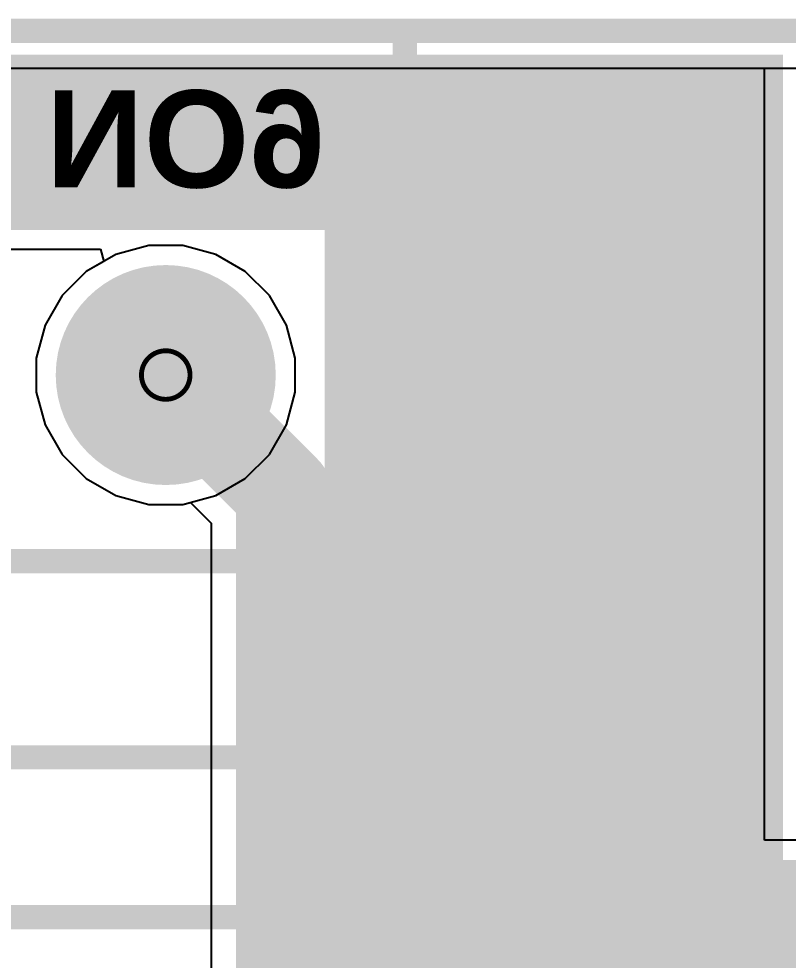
# Model space of a CAD drawing. Header units: inches. Extents: x -7 to 5163, y -3 to 5149.
# Drawn here: x 182.71 to 190.76, y 147.85 to 157.7 of the extents above; entities that cross this region are included whole.
import ezdxf

# ---------------------------------------------------------------- set-up
doc = ezdxf.new("R2010")
doc.units = ezdxf.units.IN
for name, color, linetype in [('Board Outline', 216, 'Continuous'), ('Bottom Layer', 5, 'Continuous'), ('Bottom Overlay', 54, 'Continuous'), ('Bottom Solder', 6, 'Continuous'), ('Drill Drawing', 1, 'Continuous'), ('GND', 76, 'Continuous'), ('Multi-Layer', 9, 'Continuous'), ('Pad Holes', 156, 'Continuous'), ('PWR', 16, 'Continuous'), ('Top Layer', 1, 'Continuous'), ('Top Overlay', 2, 'Continuous'), ('Top Solder', 216, 'Continuous')]:
    doc.layers.add(name, color=color, linetype=linetype)
doc.styles.add('Arial_Bold', font='', dxfattribs={"height": 0.2})
doc.styles.get('Arial_Bold').set_extended_font_data('Arial', bold=True)

# ---------------------------------------------------------------- blocks, each defined once
blk = doc.blocks.new('SRD_05VDC_SL_C_10')
at = {"layer": 'Top Overlay'}
for points in [[(10.501, 7.8, 0.254, 0.254, 0), (10.501, -7.8, 0.254, 0.254, 0)], [(-8.699, -7.8, 0.254, 0.254, 0), (10.5011, -7.8, 0.254, 0.254, 0)]]:
    blk.add_lwpolyline(points, format="xyseb", dxfattribs=at)
for points in [[(10.4375, -7.8, 0.127, 0.127, 1), (10.5645, -7.8, 0.127, 0.127, 1)], [(10.4376, -7.8, 0.127, 0.127, 1), (10.5646, -7.8, 0.127, 0.127, 1)]]:
    blk.add_lwpolyline(points, format="xyseb", close=True, dxfattribs=at)
blk = doc.blocks.new('XY301V_A_5_0_3P_46')
at = {"layer": 'Bottom Layer'}
h = blk.add_hatch(color=5, dxfattribs=at)
edge = h.paths.add_edge_path()
edge.add_arc((-5, 0), 1.1, 0, 360)
h = blk.add_hatch(color=5, dxfattribs=at)
edge = h.paths.add_edge_path()
edge.add_arc((0, 0), 1.1, 0, 360)
h = blk.add_hatch(color=5, dxfattribs=at)
edge = h.paths.add_edge_path()
edge.add_arc((5, 0), 1.1, 0, 360)
at = {"layer": 'Bottom Solder'}
h = blk.add_hatch(color=6, dxfattribs=at)
edge = h.paths.add_edge_path()
edge.add_arc((-5, 0), 1.1508, 0, 360)
h = blk.add_hatch(color=6, dxfattribs=at)
edge = h.paths.add_edge_path()
edge.add_arc((0, 0), 1.1508, 0, 360)
h = blk.add_hatch(color=6, dxfattribs=at)
edge = h.paths.add_edge_path()
edge.add_arc((5, 0), 1.1508, 0, 360)
at = {"layer": 'GND'}
h = blk.add_hatch(color=76, dxfattribs=at)
edge = h.paths.add_edge_path()
edge.add_arc((-5, 0), 1.1, 0, 360)
h = blk.add_hatch(color=76, dxfattribs=at)
edge = h.paths.add_edge_path()
edge.add_arc((0, 0), 1.1, 0, 360)
h = blk.add_hatch(color=76, dxfattribs=at)
edge = h.paths.add_edge_path()
edge.add_arc((5, 0), 1.1, 0, 360)
at = {"layer": 'Multi-Layer'}
h = blk.add_hatch(color=9, dxfattribs=at)
edge = h.paths.add_edge_path()
edge.add_arc((-5, 0), 1.1, 0, 360)
h = blk.add_hatch(color=9, dxfattribs=at)
edge = h.paths.add_edge_path()
edge.add_arc((0, 0), 1.1, 0, 360)
h = blk.add_hatch(color=9, dxfattribs=at)
edge = h.paths.add_edge_path()
edge.add_arc((5, 0), 1.1, 0, 360)
at = {"layer": 'Pad Holes'}
h = blk.add_hatch(color=7, dxfattribs=at)
edge = h.paths.add_edge_path()
edge.add_arc((-5, 0), 0.6, 0, 360)
h = blk.add_hatch(color=7, dxfattribs=at)
edge = h.paths.add_edge_path()
edge.add_arc((0, 0), 0.6, 0, 360)
h = blk.add_hatch(color=7, dxfattribs=at)
edge = h.paths.add_edge_path()
edge.add_arc((5, 0), 0.6, 0, 360)
at = {"layer": 'PWR'}
h = blk.add_hatch(color=16, dxfattribs=at)
edge = h.paths.add_edge_path()
edge.add_arc((-5, 0), 1.1, 0, 360)
h = blk.add_hatch(color=16, dxfattribs=at)
edge = h.paths.add_edge_path()
edge.add_arc((0, 0), 1.1, 0, 360)
h = blk.add_hatch(color=16, dxfattribs=at)
edge = h.paths.add_edge_path()
edge.add_arc((5, 0), 1.1, 0, 360)
at = {"layer": 'Top Layer'}
h = blk.add_hatch(color=1, dxfattribs=at)
edge = h.paths.add_edge_path()
edge.add_arc((-5, 0), 1.1, 0, 360)
h = blk.add_hatch(color=1, dxfattribs=at)
edge = h.paths.add_edge_path()
edge.add_arc((0, 0), 1.1, 0, 360)
h = blk.add_hatch(color=1, dxfattribs=at)
edge = h.paths.add_edge_path()
edge.add_arc((5, 0), 1.1, 0, 360)
at = {"layer": 'Top Solder'}
h = blk.add_hatch(color=216, dxfattribs=at)
edge = h.paths.add_edge_path()
edge.add_arc((-5, 0), 1.1508, 0, 360)
h = blk.add_hatch(color=216, dxfattribs=at)
edge = h.paths.add_edge_path()
edge.add_arc((0, 0), 1.1508, 0, 360)
h = blk.add_hatch(color=216, dxfattribs=at)
edge = h.paths.add_edge_path()
edge.add_arc((5, 0), 1.1508, 0, 360)
at = {"layer": 'Top Overlay'}
for points in [[(-7.5, -4, 0.254, 0.254, 0), (-7.5, 3.6, 0.254, 0.254, 0)], [(-7.5, 3.6, 0.254, 0.254, 0), (7.5, 3.6, 0.254, 0.254, 0)], [(7.5, -4, 0.254, 0.254, 0), (7.5, 3.6, 0.254, 0.254, 0)], [(-7.5, 1.677, 0.254, 0.254, 0), (7.5, 1.677, 0.254, 0.254, 0)], [(-7.5, -1.9468, 0.254, 0.254, 0), (7.5, -1.9468, 0.254, 0.254, 0)], [(-7.5, -4, 0.254, 0.254, 0), (7.5, -4, 0.254, 0.254, 0)]]:
    blk.add_lwpolyline(points, format="xyseb", dxfattribs=at)
for points in [[(-7.5635, 3.6, 0.127, 0.127, 1), (-7.4365, 3.6, 0.127, 0.127, 1)], [(-7.5635, 3.6, 0.127, 0.127, 1), (-7.4365, 3.6, 0.127, 0.127, 1)], [(7.4365, 3.6, 0.127, 0.127, 1), (7.5635, 3.6, 0.127, 0.127, 1)], [(7.4365, 3.6, 0.127, 0.127, 1), (7.5635, 3.6, 0.127, 0.127, 1)], [(-7.5635, 1.677, 0.127, 0.127, 1), (-7.4365, 1.677, 0.127, 0.127, 1)], [(7.4365, 1.677, 0.127, 0.127, 1), (7.5635, 1.677, 0.127, 0.127, 1)], [(-7.5635, -1.9468, 0.127, 0.127, 1), (-7.4365, -1.9468, 0.127, 0.127, 1)], [(7.4365, -1.9468, 0.127, 0.127, 1), (7.5635, -1.9468, 0.127, 0.127, 1)], [(-7.5635, -4, 0.127, 0.127, 1), (-7.4365, -4, 0.127, 0.127, 1)], [(-7.5635, -4, 0.127, 0.127, 1), (-7.4365, -4, 0.127, 0.127, 1)], [(7.4365, -4, 0.127, 0.127, 1), (7.5635, -4, 0.127, 0.127, 1)], [(7.4365, -4, 0.127, 0.127, 1), (7.5635, -4, 0.127, 0.127, 1)]]:
    blk.add_lwpolyline(points, format="xyseb", close=True, dxfattribs=at)

msp = doc.modelspace()

# ---------------------------------------------------------------- hatches: boundary and pattern name
at = {"layer": 'Bottom Layer'}
for points in [[(89.408, 155.4927), (190.3035, 155.4927), (190.3035, 157.3276), (89.408, 157.3276)], [(185.91, 146.939), (190.2714, 146.939), (190.2714, 157.3276), (185.91, 157.3276)], [(187.5028, 142.9512), (190.3035, 142.9512), (190.3035, 157.3276), (187.5028, 157.3276)], [(187.5028, 142.9512), (194.7164, 142.9512), (194.7164, 148.9011), (187.5028, 148.9011)]]:
    msp.add_hatch(color=5, dxfattribs=at).paths.add_polyline_path(points)
at = {"layer": 'Top Layer'}
for points in [[(89.4093, 155.4988), (190.7032, 155.4988), (190.7032, 157.3276), (89.4093, 157.3276)], [(187.2996, 143.9136), (190.7032, 143.9136), (190.7032, 157.3276), (187.2996, 157.3276)]]:
    msp.add_hatch(color=1, dxfattribs=at).paths.add_polyline_path(points)

# ---------------------------------------------------------------- linework, layer by layer
at = {"layer": 'Board Outline'}
msp.add_lwpolyline([(84.202, 157.5759, 0.254, 0.254, 0), (192.198, 157.5759, 0.254, 0.254, 0)], format="xyseb", dxfattribs=at)
at = {"layer": 'Bottom Layer'}
for p, q in [((190.5107, 149.1083), (190.5107, 157.1874)), ((190.5107, 157.1874), (192.1951, 157.1874)), ((194.7164, 149.1083), (190.5107, 149.1083))]:
    msp.add_line(p, q, dxfattribs=at)
at = {"layer": 'Drill Drawing'}
for points in [[(184.5018, 153.9759, 0.0508, 0.0508, 1), (183.9938, 153.9759, 0.0508, 0.0508, 1)], [(183.9811, 153.9759, 0.0254, 0.0254, 1), (184.0065, 153.9759, 0.0254, 0.0254, 1)], [(184.4891, 153.9759, 0.0254, 0.0254, 1), (184.5145, 153.9759, 0.0254, 0.0254, 1)]]:
    msp.add_lwpolyline(points, format="xyseb", close=True, dxfattribs=at)
at = {"layer": 'GND'}
for p, q in [((84.202, 157.1874), (192.1951, 157.1874)), ((184.0695, 155.3299), (183.7252, 155.2376)), ((184.426, 155.3299), (184.0695, 155.3299)), ((184.7704, 155.2376), (184.426, 155.3299)), ((183.7252, 155.2376), (183.4164, 155.0593)), ((185.0792, 155.0593), (184.7704, 155.2376)), ((183.4164, 155.0593), (183.1643, 154.8072)), ((185.3313, 154.8072), (185.0792, 155.0593)), ((183.1643, 154.8072), (182.9861, 154.4985)), ((185.5095, 154.4985), (185.3313, 154.8072)), ((182.9861, 154.4985), (182.8938, 154.1541)), ((185.6018, 154.1541), (185.5095, 154.4985)), ((182.8938, 154.1541), (182.8938, 153.7976)), ((185.6018, 153.7976), (185.6018, 154.1541)), ((182.8938, 153.7976), (182.9861, 153.4532)), ((185.5095, 153.4532), (185.6018, 153.7976)), ((182.9861, 153.4532), (183.1643, 153.1445)), ((185.3313, 153.1445), (185.5095, 153.4532)), ((183.1643, 153.1445), (183.4164, 152.8924)), ((185.0792, 152.8924), (185.3313, 153.1445)), ((183.4164, 152.8924), (183.7252, 152.7141)), ((184.7704, 152.7141), (185.0792, 152.8924)), ((183.7252, 152.7141), (184.0695, 152.6219)), ((184.426, 152.6219), (184.7704, 152.7141)), ((184.0695, 152.6219), (184.426, 152.6219))]:
    msp.add_line(p, q, dxfattribs=at)
at = {"layer": 'PWR'}
for p, q in [((84.202, 157.1874), (192.1951, 157.1874)), ((184.0695, 155.3299), (183.7252, 155.2376)), ((184.426, 155.3299), (184.0695, 155.3299)), ((184.7704, 155.2376), (184.426, 155.3299)), ((183.7252, 155.2376), (183.4164, 155.0593)), ((185.0792, 155.0593), (184.7704, 155.2376)), ((183.4164, 155.0593), (183.1643, 154.8072)), ((185.3313, 154.8072), (185.0792, 155.0593)), ((183.1643, 154.8072), (182.9861, 154.4985)), ((185.5095, 154.4985), (185.3313, 154.8072)), ((182.9861, 154.4985), (182.8938, 154.1541)), ((185.6018, 154.1541), (185.5095, 154.4985)), ((182.8938, 154.1541), (182.8938, 153.7976)), ((185.6018, 153.7976), (185.6018, 154.1541)), ((182.8938, 153.7976), (182.9861, 153.4532)), ((185.5095, 153.4532), (185.6018, 153.7976)), ((182.9861, 153.4532), (183.1643, 153.1445)), ((185.3313, 153.1445), (185.5095, 153.4532)), ((183.1643, 153.1445), (183.4164, 152.8924)), ((185.0792, 152.8924), (185.3313, 153.1445)), ((183.4164, 152.8924), (183.7252, 152.7141)), ((184.7704, 152.7141), (185.0792, 152.8924)), ((183.7252, 152.7141), (184.0695, 152.6219)), ((184.426, 152.6219), (184.7704, 152.7141)), ((184.0695, 152.6219), (184.426, 152.6219))]:
    msp.add_line(p, q, dxfattribs=at)
at = {"layer": 'Top Layer'}
for p, q in [((181.8939, 155.2916), (183.5647, 155.2916)), ((183.5647, 155.2916), (183.5988, 155.1646)), ((183.5988, 155.1646), (183.4164, 155.0593)), ((183.4164, 155.0593), (183.1643, 154.8072)), ((183.1643, 154.8072), (182.9861, 154.4985)), ((182.9861, 154.4985), (182.8938, 154.1541)), ((182.8938, 154.1541), (182.8938, 153.7976)), ((182.8938, 153.7976), (182.9861, 153.4532)), ((182.9861, 153.4532), (183.1643, 153.1445)), ((183.1643, 153.1445), (183.4164, 152.8924)), ((183.4164, 152.8924), (183.7252, 152.7141)), ((183.7252, 152.7141), (184.0695, 152.6219)), ((184.0695, 152.6219), (184.426, 152.6219)), ((184.426, 152.6219), (184.5051, 152.643)), ((184.5051, 152.643), (184.7233, 152.4249)), ((184.7233, 152.4249), (184.7233, 146.3735))]:
    msp.add_line(p, q, dxfattribs=at)
for points in [[(184.2478, 153.9759, 1, 1, 0), (185.4838, 152.7399, 1, 1, 0)], [(185.4838, 144.9014, 1, 1, 0), (185.4838, 152.7399, 1, 1, 0)]]:
    msp.add_lwpolyline(points, format="xyseb", dxfattribs=at)
for points in [[(183.9978, 153.9759, 0.5, 0.5, 1), (184.4978, 153.9759, 0.5, 0.5, 1)], [(185.2338, 152.7399, 0.5, 0.5, 1), (185.7338, 152.7399, 0.5, 0.5, 1)], [(185.2338, 152.7399, 0.5, 0.5, 1), (185.7338, 152.7399, 0.5, 0.5, 1)]]:
    msp.add_lwpolyline(points, format="xyseb", close=True, dxfattribs=at)

# ---------------------------------------------------------------- block references
msp.add_blockref('XY301V_A_5_0_3P_46', (179.2478, 153.9759))
at = {"rotation": 90}
msp.add_blockref('SRD_05VDC_SL_C_10', (179.4843, 137.8015), dxfattribs=at)

# ---------------------------------------------------------------- texts
at = {"layer": 'Bottom Overlay', "style": 'Arial_Bold', "text_generation_flag": 2}
msp.add_text('NO9', height=1.016, rotation=180, dxfattribs=at).set_placement((182.9938, 156.955))

doc.saveas('drawing.dxf')
